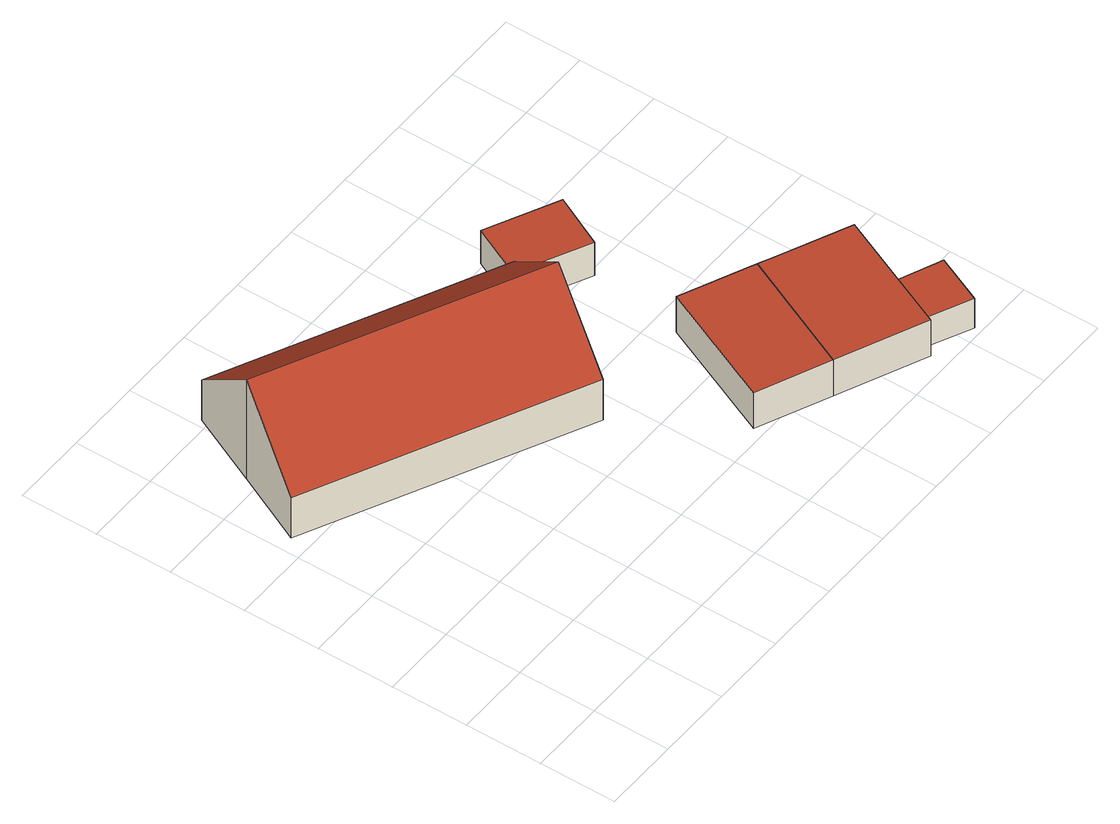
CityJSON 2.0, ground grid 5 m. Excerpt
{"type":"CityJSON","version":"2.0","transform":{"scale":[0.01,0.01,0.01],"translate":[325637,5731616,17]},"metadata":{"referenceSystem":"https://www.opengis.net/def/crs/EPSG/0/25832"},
"CityObjects":{
"building1":{"type":"Building","attributes":{"Gemeindeschluessel":"05170048","Geometrietyp2DReferenz":"3000","function":"31001_1010"},"address":[{"country":"Germany","locality":"Wesel","thoroughfareNumber":"1","thoroughfareName":"Bergen"}],"children":["building1-1","building1-2"]},
"building1-1":{"type":"BuildingPart","attributes":{"roofType":"3100","measuredHeight":7.72},"parents":["building1"],"geometry":[{"type":"MultiSurface","lod":"2","boundaries":[[[0,1,2,3]],[[4,5,1,0]],[[6,7,5,4]],[[8,9,7,6]],[[10,11,9,8]],[[12,13,11,10]],[[14,15,13,12]],[[3,2,16,17]],[[4,0,3,6]],[[17,14,12,10,8,6,3]],[[1,5,7,9,11,13,15,16,2]],[[14,17,18,19]],[[19,18,16,15]]],"semantics":{"surfaces":[{"type":"WallSurface"},{"type":"RoofSurface"},{"type":"GroundSurface"},{"type":"ClosureSurface"}],"values":[0,0,0,0,0,0,0,0,1,1,2,0,3]}}]},
"building1-2":{"type":"BuildingPart","attributes":{"roofType":"1000","measuredHeight":2.57},"address":[{"country":"Germany","locality":"Wesel","thoroughfareNumber":"1","thoroughfareName":"Bergen"}],"parents":["building1"],"geometry":[{"type":"Solid","lod":"2","boundaries":[[[[20,21,22,23]],[[24,25,21,20]],[[18,16,25,24]],[[26,13,15,19]],[[23,22,13,26]],[[19,18,24,20,23,26]],[[21,25,16,15,13,22]],[[18,19,15,16]]]],"semantics":{"surfaces":[{"type":"WallSurface"},{"type":"RoofSurface"},{"type":"GroundSurface"},{"type":"ClosureSurface"}],"values":[[0,0,0,0,0,1,2,3]]}}]},
"building2":{"type":"Building","attributes":{"Geometrietyp2DReferenz":"3000","Gemeindeschluessel":"05170048","function":"31001_2463","roofType":"1000","measuredHeight":2.78},"address":[{"country":"Germany","locality":"Wesel","thoroughfareNumber":"1","thoroughfareName":"Bergen"}],"geometry":[{"type":"Solid","lod":"2","boundaries":[[[[27,28,29,30]],[[31,32,28,27]],[[33,34,32,31]],[[30,29,34,33]],[[31,27,30,33]],[[28,32,34,29]]]],"semantics":{"surfaces":[{"type":"WallSurface"},{"type":"RoofSurface"},{"type":"GroundSurface"}],"values":[[0,0,0,0,1,2]]}}]},
"building3":{"type":"Building","attributes":{"Geometrietyp2DReferenz":"3000","Gemeindeschluessel":"05170048","function":"31001_2723","roofType":"1000","measuredHeight":2.79},"address":[{"country":"Germany","locality":"Wesel","thoroughfareNumber":"1","thoroughfareName":"Bergen"}],"geometry":[{"type":"Solid","lod":"2","boundaries":[[[[33,35,36,37]],[[31,38,35,33]],[[39,40,38,31]],[[41,42,40,39]],[[43,44,42,41]],[[45,46,44,43]],[[37,36,46,45]],[[43,41,39,31,33,37,45]],[[35,38,40,42,44,46,36]]]],"semantics":{"surfaces":[{"type":"WallSurface"},{"type":"RoofSurface"},{"type":"GroundSurface"}],"values":[[0,0,0,0,0,0,0,1,2]]}}]},
"building4":{"type":"Building","attributes":{"Geometrietyp2DReferenz":"3000","Gemeindeschluessel":"05170048","function":"31001_2723","roofType":"1000","measuredHeight":2.28},"address":[{"country":"Germany","locality":"Wesel","thoroughfareNumber":"1","thoroughfareName":"Bergen"}],"geometry":[{"type":"Solid","lod":"2","boundaries":[[[[47,48,49,50]],[[51,52,48,47]],[[53,54,52,51]],[[50,49,54,53]],[[51,47,50,53]],[[48,52,54,49]]]],"semantics":{"surfaces":[{"type":"WallSurface"},{"type":"RoofSurface"},{"type":"GroundSurface"}],"values":[[0,0,0,0,1,2]]}}]}
},
"vertices":[
[1835,1271,418],[1835,1271,104],[2059,1736,104],[2059,1736,876],[98,2117,418],[98,2117,104],[322,2581,876],[322,2581,104],[545,3045,418],[545,3045,104],[1682,2492,419],[1682,2492,104],[2266,2209,418],[2266,2209,104],[2283,2200,418],[2283,2200,104],[2271,2176,104],[2271,2176,442],[2271,2176,362],[2283,2200,362],
[2871,2295,362],[2871,2295,104],[2416,2519,104],[2416,2519,362],[2706,1961,362],[2706,1961,104],[2266,2209,362],
[2621,1346,377],[2621,1346,99],[2271,569,99],[2271,569,377],[3084,1137,377],[3084,1137,99],[2729,364,377],[2729,364,99],
[2729,364,98],[3292,113,98],[3292,113,377],[3084,1137,98],[3180,1092,377],[3180,1092,98],[3640,883,377],[3640,883,98],[3458,481,377],[3458,481,98],[3322,179,377],[3322,179,98],
[3746,356,328],[3746,356,100],[3458,481,100],[3458,481,328],[3605,45,328],[3605,45,100],[3322,179,328],[3322,179,100]
]}
